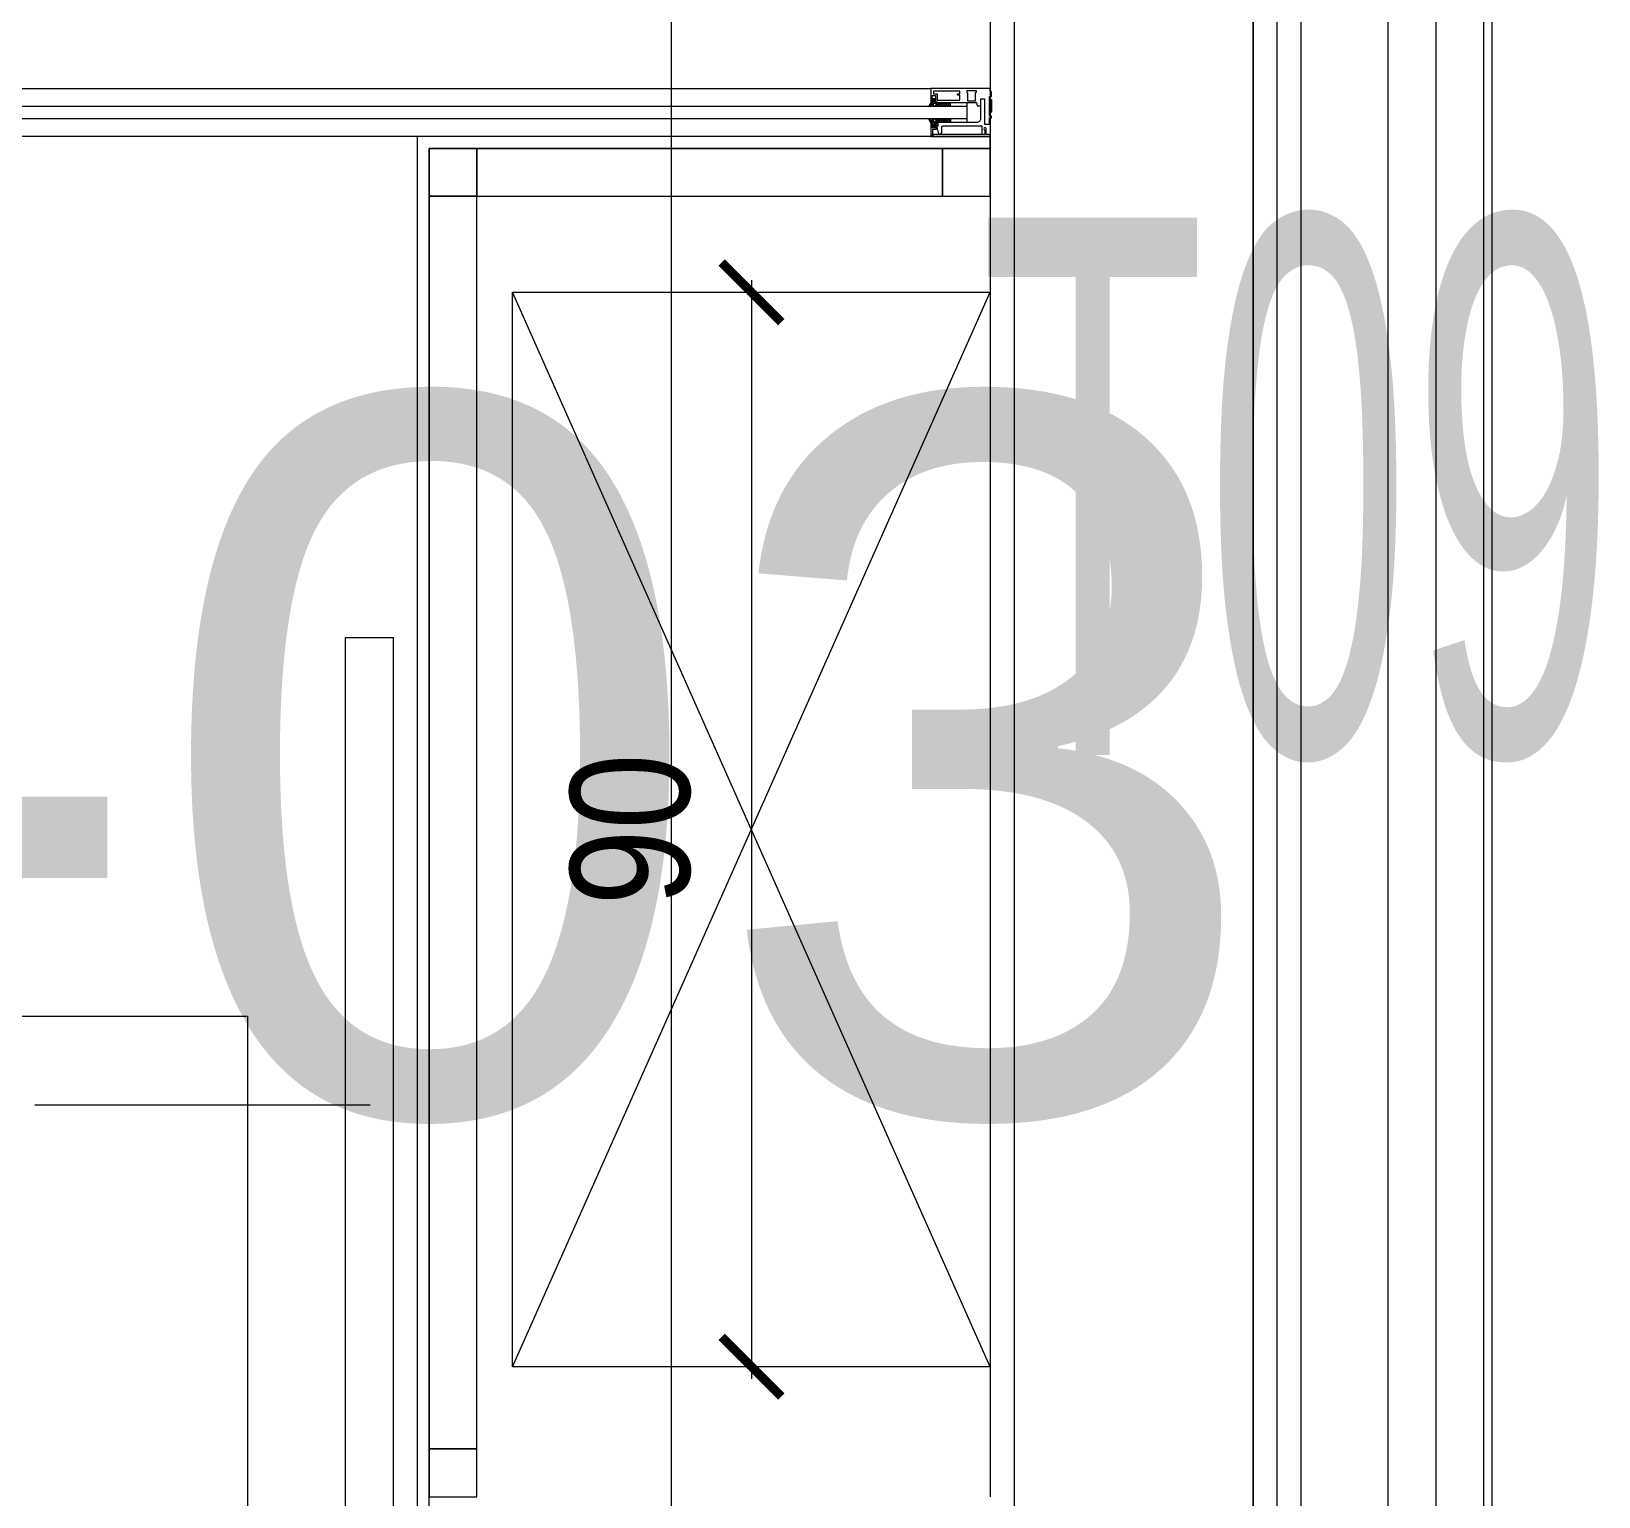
# Model space of a CAD drawing. Extents: x -1907 to 11890, y 0 to 8298.
# Drawn here: x 3822.8 to 3954, y 2977.9 to 3100.6 of the extents above; entities that cross this region are included whole.
import ezdxf
from ezdxf.enums import TextEntityAlignment as Align

# ---------------------------------------------------------------- set-up
doc = ezdxf.new("R2010")
doc.units = 0
doc.header["$MEASUREMENT"] = 0
doc.layers.get('0').update_dxf_attribs({"color": 9, "lineweight": 9})
for name, color, linetype, lineweight in [('00', 9, 'Continuous', 9), ('05', 9, 'Continuous', 9), ('06D', 9, 'Continuous', 9), ('10', 9, 'Continuous', 9), ('11', 9, 'Continuous', 9), ('14', 9, 'Continuous', 9), ('15', 9, 'Continuous', 9), ('21_mahal200', 9, 'Continuous', 9), ('21_mahal200 @ 20', 9, 'Continuous', 9), ('33', 9, 'BATTING', 9), ('40A', 9, 'Continuous', 9)]:
    doc.layers.add(name, color=color, linetype=linetype, lineweight=lineweight)
doc.styles.add('Arial', font='arial.ttf', dxfattribs={"height": 2.5})
doc.styles.add('MuuM_TEXT-STANDART', font='ARIALN.TTF')
doc.linetypes.add('BATTING', pattern='A,0.0001,-0.1,[134,ltypeshp.shx,S=0.1,R=0,X=-0.1,Y=0],-0.2,[134,ltypeshp.shx,S=0.1,R=180,X=0.1,Y=0],-0.1', length=0.4001)
doc.dimstyles.new('MuuM_DIM50', dxfattribs={"dimscale": 5, "dimtxt": 2, "dimasz": 1, "dimexe": 1, "dimexo": 1, "dimgap": 1, "dimtad": 1, "dimdec": 1, "dimrnd": 1, "dimdsep": 46, "dimtxsty": 'MuuM_TEXT-STANDART', "dimblk": 'ARCHTICK', "dimcen": 0, "dimdle": 0.2, "dimclrd": 256, "dimclre": 256, "dimclrt": 256, "dimadec": 0, "dimazin": 0, "dimtfac": 5, "dimtdec": 1, "dimtix": 1, "dimtmove": 2, "dimatfit": 3, "dimldrblk": 'DOT', "dimfxl": 5, "dimfxlon": 1, "dimtolj": 1, "dimlwd": -1, "dimlwe": -1, "dimarcsym": 0})
pattern_1 = [(225, (-604.72493, -4790.89289), (-0.0883883476, 0.0883883476), []), (135, (-604.72493, -4790.89289), (0.0883883476, 0.0883883476), [])]

# ---------------------------------------------------------------- blocks, each defined once
blk = doc.blocks.new('0a_roomno2')
blk.add_lwpolyline([(30, -16), (0, -16), (0, 0), (30, 0)], close=True)
for points in [[(0, 0), (30, 0)], [(18, -5), (18, -16)]]:
    blk.add_lwpolyline(points)
at = {"layer": '40A'}
blk.add_lwpolyline([(0, 0), (30, 0)], dxfattribs=at)
at = {"style": 'Arial'}
blk.add_attdef('ODANO', (0, 1.505), '', height=3, dxfattribs=at)
blk.add_attdef('MEKANADI', text='', height=3, dxfattribs=at).set_placement((0.525, -4.75), align=Align.BOTTOM_LEFT)
at = {"style": 'MuuM_TEXT-STANDART', "width": 0.6}
for tag, p in [('YER01', (15, -7)), ('TAVAN01', (20.625, -7)), ('DUVAR01', (26.25, -7)), ('YER02', (15, -10.375)), ('TAVAN02', (20.625, -10.375)), ('DUVAR02', (26.25, -10.375)), ('YER03', (15, -13.75)), ('TAVAN03', (20.625, -13.75)), ('DUVAR03', (26.25, -13.75))]:
    blk.add_attdef(tag, text='', height=2.25, dxfattribs=at).set_placement(p, align=Align.MIDDLE_CENTER)
at = {"style": 'MuuM_TEXT-STANDART'}
blk.add_attdef('M2', text='', height=2.25, dxfattribs=at).set_placement((1.3231, -7.8046), align=Align.MIDDLE_LEFT)
at = {"style": 'MuuM_TEXT-STANDART', "width": 0.6}
blk.add_attdef('TEMIZTAVANYUKSEKLIGI', text='', height=2.25, dxfattribs=at).set_placement((2.7, -13.1619), align=Align.MIDDLE_LEFT)
blk = doc.blocks.new('*U952')
at = {"layer": '21_mahal200 @ 20', "xscale": 20, "yscale": 20, "zscale": 20}
blk.add_blockref('0a_roomno2', (3240.86, 3018.12), dxfattribs=at)
blk = doc.blocks.new('*U964')
at = {"layer": '21_mahal200 @ 20'}
ref = blk.add_blockref('0a_roomno2', (3516.33, 3265), dxfattribs=dict(at, xscale=20, yscale=20, zscale=20))
ref.add_attrib('TAVAN02', 'T09', dxfattribs={"layer": '0', "height": 45, "style": 'MuuM_TEXT-STANDART', "width": 0.6}).set_placement((3928.83, 3062.5), align=Align.MIDDLE_CENTER)
blk = doc.blocks.new('*U965')
at = {"layer": '21_mahal200 @ 20'}
ref = blk.add_blockref('0a_roomno2', (3474.33, 2974.84), dxfattribs=dict(at, xscale=20, yscale=20, zscale=20))
ref.add_attrib('ODANO', ' PRS-ZK-03', (3474.33, 3009.94), dxfattribs={"layer": '0', "height": 60, "style": 'Arial'})
blk = doc.blocks.new('VERRENN')
at = {"layer": '05'}
blk.add_lwpolyline([(4157.1, 3002.82), (4117.1, 3002.82), (4117.1, 3092.82), (4157.1, 3092.82)], close=True, dxfattribs=at)
for points in [[(4157.1, 3002.82), (4117.1, 3092.82)], [(4117.1, 3002.82), (4157.1, 3092.82)]]:
    blk.add_lwpolyline(points, dxfattribs=at)
blk = doc.blocks.new('_ArchTick')
at = {"color": 0, "linetype": 'ByBlock', "const_width": 0.15}
blk.add_lwpolyline([(-0.5, -0.5), (0.5, 0.5)], dxfattribs=at)
blk = doc.blocks.new('*D746')
at = {"transparency": 16777216}
for p, q in [((3883.06, 3079.75), (3883.06, 2987.75)), ((3883.06, 3078.75), (3888.06, 3078.75)), ((3883.06, 2988.75), (3878.06, 2988.75))]:
    blk.add_line(p, q, dxfattribs=at)
at = {"transparency": 16777216, "xscale": 5, "yscale": 5, "zscale": 5}
for p, rotation in [((3883.06, 3078.75), 90), ((3883.06, 2988.75), 270)]:
    blk.add_blockref('_ArchTick', p, dxfattribs=dict(at, rotation=rotation))
at = {"transparency": 16777216, "insert": (3872.95, 3033.75), "char_height": 10, "attachment_point": 5, "rotation": 90, "style": 'MuuM_TEXT-STANDART'}
blk.add_mtext('\\A1;90', dxfattribs=at)
blk = doc.blocks.new('_Dot')
at = {"color": 0, "linetype": 'ByBlock', "lineweight": -2}
blk.add_line((-0.5, 0), (-1, 0), dxfattribs=at)
at = {"color": 0, "linetype": 'ByBlock', "const_width": 0.5}
blk.add_lwpolyline([(-0.25, 0, 1), (0.25, 0, 1)], format="xyb", close=True, dxfattribs=at)
blk = doc.blocks.new('DOT')
at = {"color": 0, "linetype": 'ByBlock'}
blk.add_line((-0.5, 0), (-1, 0), dxfattribs=at)
at = {"color": 0, "linetype": 'ByBlock', "const_width": 0.5}
blk.add_lwpolyline([(-0.25, 0, 1), (0.25, 0, 1)], format="xyb", close=True, dxfattribs=at)

msp = doc.modelspace()

# ---------------------------------------------------------------- hatches: boundary and pattern name
at = {"layer": '10'}
h = msp.add_hatch(dxfattribs=at)
h.set_pattern_fill('NET', color=256, angle=315, style=0)
h.set_pattern_definition(pattern_1)
h.paths.add_polyline_path([(3898.55, 3094.69), (3898.49, 3094.69), (3898.45, 3094.79), (3898.45, 3094.84), (3898.47, 3094.84), (3898.47, 3094.96), (3898.18, 3094.96), (3898.18, 3094.84), (3898.22, 3094.84), (3898.17, 3094.69), (3898.09, 3094.69), (3897.92, 3094.32), (3898.02, 3094.32), (3898.02, 3094.37), (3898.19, 3094.56, 0.2599), (3898.26, 3094.32), (3898.51, 3094.32, 0.382682)])
h.paths.add_polyline_path([(3898.31, 3094.56), (3898.5, 3094.56, -2.16717)], flags=16)
h = msp.add_hatch(dxfattribs=at)
h.set_pattern_fill('NET', color=256, angle=315, style=0)
h.set_pattern_definition([(225, (-629.50453, -4796.65597), (-0.0883883476, 0.0883883476), []), (135, (-629.50453, -4796.65597), (0.0883883476, 0.0883883476), [])])
h.paths.add_polyline_path([(3903.17, 3094.89), (3903.17, 3093.82), (3902.99, 3093.82), (3902.99, 3094.89)])
h = msp.add_hatch(dxfattribs=at)
h.set_pattern_fill('NET', color=256, angle=315, style=0)
h.set_pattern_definition([(225, (-608.45213, -4799.11201), (-0.0883883476, 0.0883883476), []), (135, (-608.45213, -4799.11201), (0.0883883476, 0.0883883476), [])])
h.paths.add_polyline_path([(3899.72, 3094.64), (3899.72, 3094.32), (3898.68, 3094.32), (3898.68, 3094.64)])
h = msp.add_hatch(dxfattribs=at)
h.set_pattern_fill('NET', color=256, angle=315, style=0)
h.set_pattern_definition(pattern_1)
h.paths.add_polyline_path([(3898.55, 3092.92), (3898.49, 3092.92), (3898.45, 3092.81), (3898.45, 3092.77), (3898.47, 3092.77), (3898.47, 3092.64), (3898.18, 3092.64), (3898.18, 3092.76), (3898.22, 3092.76), (3898.17, 3092.92), (3898.09, 3092.91), (3897.92, 3093.28), (3898.02, 3093.28), (3898.02, 3093.24), (3898.19, 3093.05, -0.2599), (3898.26, 3093.28), (3898.51, 3093.28, -0.382682)])
h.paths.add_polyline_path([(3898.31, 3093.04), (3898.5, 3093.04, 2.16717)], flags=16)
h = msp.add_hatch(dxfattribs=at)
h.set_pattern_fill('NET', color=256, angle=315, style=0)
h.set_pattern_definition([(225, (-608.45213, -4792.60287), (-0.0883883476, 0.0883883476), []), (135, (-608.45213, -4792.60287), (0.0883883476, 0.0883883476), [])])
h.paths.add_polyline_path([(3899.72, 3093.28), (3899.72, 3092.99), (3898.68, 3092.99), (3898.68, 3093.28)])

# ---------------------------------------------------------------- linework, layer by layer
msp.add_lwpolyline([(3823.06, 3010.69), (3851.13, 3010.69)])
at = {"layer": '00'}
msp.add_lwpolyline([(3925.06, 2975.87), (3925.06, 2975.87), (3925.06, 3159.87), (3905.06, 3159.87), (3905.06, 2975.87), (3905.06, 2975.87)], dxfattribs=at)
at = {"layer": '05', "color": 1}
msp.add_lwpolyline([(3849.06, 2955.84), (3849.06, 3049.84), (3853.06, 3049.84), (3853.06, 2955.84), (3849.06, 2955.84)], dxfattribs=at)
at = {"layer": '06D'}
for p, q in [((3898.09, 3095.8), (3409.06, 3095.8)), ((3898.09, 3091.8), (3409.06, 3091.8))]:
    msp.add_line(p, q, dxfattribs=at)
for points in [[(3929.06, 3159.87), (3929.06, 2915.87)], [(3925.06, 3158.09), (3925.06, 2915.87)], [(3936.36, 3155.47), (3936.36, 2915.87)], [(3940.36, 3155.47), (3940.36, 2915.87)]]:
    msp.add_lwpolyline(points, dxfattribs=at)
at = {"layer": '10'}
for points in [[(3944.36, 3154.87), (3944.36, 2920.87)], [(3945.06, 3154.87), (3945.06, 2920.87)], [(3898.46, 3094.96), (3898.18, 3094.96)], [(3900.34, 3095.37), (3900.5, 3095.37), (3900.5, 3095.6), (3898.29, 3095.6), (3898.29, 3095.37), (3898.6, 3095.37), (3898.6, 3094.83), (3900.5, 3094.83)], [(3902.99, 3094.89), (3903.17, 3094.89), (3903.17, 3093.82)], [(3898.08, 3094.68), (3897.92, 3094.32)], [(3898.19, 3094.56), (3898.02, 3094.37), (3898.02, 3094.32)], [(3898.68, 3094.64), (3898.68, 3094.64), (3898.68, 3094.3)], [(3899.72, 3094.3), (3899.72, 3094.64)], [(3901.09, 3094.64), (3901.09, 3092.99)], [(3902.99, 3093.82), (3903.17, 3093.82)], [(3898.09, 3092.91), (3897.92, 3093.28)], [(3898.19, 3093.05), (3898.02, 3093.24), (3898.02, 3093.28)], [(3898.25, 3091.95), (3898.25, 3092.4), (3898.56, 3092.4), (3898.56, 3092.69), (3898.65, 3092.69), (3898.55, 3092.91), (3898.49, 3092.91), (3898.45, 3092.81), (3898.45, 3092.76), (3898.47, 3092.76), (3898.47, 3092.51), (3898.18, 3092.51), (3898.18, 3092.76), (3898.22, 3092.76), (3898.17, 3092.91), (3898.09, 3092.9), (3898.09, 3091.8), (3903.06, 3091.8)], [(3898.47, 3092.64), (3898.18, 3092.64)], [(3898.65, 3092.7), (3898.68, 3092.7), (3898.68, 3093.3)], [(3899.72, 3093.3), (3899.72, 3092.99)]]:
    msp.add_lwpolyline(points, dxfattribs=at)
for points in [[(3902.99, 3092.83), (3902.99, 3093.35), (3903.17, 3093.35), (3903.17, 3093.49), (3902.99, 3093.49), (3902.99, 3095.13), (3903.17, 3095.13), (3903.17, 3095.57), (3903.04, 3095.57), (3903.04, 3095.81), (3898.08, 3095.81), (3898.08, 3094.68), (3898.18, 3094.68), (3898.23, 3094.86), (3898.18, 3094.86), (3898.18, 3095.23), (3898.46, 3095.23), (3898.46, 3094.69), (3898.61, 3094.69), (3898.65, 3094.64), (3901.89, 3094.64), (3901.96, 3094.35), (3902.26, 3094.35), (3902.26, 3094.95), (3902.58, 3094.95), (3902.58, 3092.83)], [(3901.14, 3094.78), (3901.82, 3094.78), (3901.82, 3095.49), (3901.89, 3095.52), (3901.89, 3095.61), (3901.08, 3095.61), (3901.08, 3095.47), (3901.14, 3095.41)], [(3856.06, 3090.8), (3856.06, 3086.8), (3860.06, 3086.8), (3860.06, 3090.8)], [(3860.06, 3086.8), (3899.06, 3086.8), (3899.06, 3090.8), (3860.06, 3090.8)], [(3899.06, 3090.8), (3899.06, 3086.8), (3903.06, 3086.8), (3903.06, 3090.8)], [(3860.06, 3086.8), (3856.06, 3086.8), (3856.06, 2981.87), (3860.06, 2981.87)], [(3856.06, 2981.87), (3856.06, 2977.87), (3860.06, 2977.87), (3860.06, 2981.87)]]:
    msp.add_lwpolyline(points, close=True, dxfattribs=at)
for points in [[(3900.5, 3094.83), (3900.5, 3095.25), (3900.34, 3095.25, -1), (3900.34, 3095.37, 1)], [(3898.5, 3094.56), (3898.31, 3094.56, 1)], [(3898.68, 3092.99), (3901.94, 3092.99, 0.414214), (3902.26, 3093.32), (3902.26, 3094.35)], [(3902.59, 3092.31), (3902.59, 3091.95), (3898.28, 3091.95), (3898.28, 3091.92, -0.561743), (3898.2, 3091.91, -0.595966), (3898.25, 3091.96, 2.204878)], [(3898.5, 3093.04), (3898.31, 3093.04, -1)], [(3898.56, 3092.7), (3898.68, 3092.12, 0.833203), (3898.99, 3092.13, 0.447088)], [(3898.99, 3092.13), (3898.99, 3092.58, -0.414214), (3899.09, 3092.68), (3902.34, 3092.68), (3902.34, 3091.95)], [(3903.06, 3091.81), (3903.06, 3091.95), (3902.72, 3091.95), (3902.72, 3092.43, 1), (3902.51, 3092.43)], [(3902.51, 3092.43, 0.305404), (3902.59, 3092.31, 5.773092)]]:
    msp.add_lwpolyline(points, format="xyb", dxfattribs=at)
for centre, radius, start, end in [((3898.44, 3094.51), 0.253, 168.6676, 234.1258), ((3898.4, 3094.48), 0.125, 139.5402, 40.4598), ((3898.33, 3094.52), 0.273, 305.9738, 36.4289), ((3898.44, 3093.1), 0.253, 125.8742, 191.3324), ((3898.4, 3093.12), 0.125, 319.5402, 220.4598), ((3898.33, 3093.08), 0.273, 323.5711, 54.0262)]:
    msp.add_arc(centre, radius, start, end, dxfattribs=at)
at = {"layer": '11'}
msp.add_lwpolyline([(3903.06, 3090.8), (3903.06, 3091.8), (3855.06, 3091.8), (3855.06, 2913.87), (3863.06, 2913.87), (3863.06, 2914.87), (3856.06, 2914.87), (3856.06, 3090.8), (3903.06, 3090.8)], dxfattribs=at)
at = {"layer": '14'}
msp.add_lwpolyline([(3903.06, 3161.87), (3903.06, 2977.87)], dxfattribs=at)
msp.add_lwpolyline([(3903.06, 3161.87), (3903.06, 2977.87)], dxfattribs=at)
at = {"layer": '15'}
for p, q in [((3901.09, 3094.3), (3407.55, 3094.3)), ((3407.55, 3093.3), (3901.09, 3093.3))]:
    msp.add_line(p, q, dxfattribs=at)
at = {"layer": '33', "ltscale": 0.2, "flags": 128}
msp.add_lwpolyline([(3927.06, 3159.87), (3927.06, 2915.87)], dxfattribs=at)

# ---------------------------------------------------------------- block references
at = {"color": 3}
msp.add_blockref('VERRENN', (-254.05, -14.07), dxfattribs=at)
at = {"layer": '21_mahal200', "color": 6}
for name in ['*U964', '*U952', '*U965']:
    msp.add_blockref(name, (0, 0), dxfattribs=at)

# ---------------------------------------------------------------- dimensions: what is measured, and where the dimension line sits
at = {"color": 3}
dim = msp.add_linear_dim(base=(3883.06, 2988.75), p1=(3883.06, 3078.75), p2=(3883.06, 2988.75), angle=90, dimstyle='MuuM_DIM50', override={"dimldrblk": 'DOT', "dimfxl": 3}, dxfattribs=at)
dim.commit()
dim.dimension.update_dxf_attribs({"geometry": '*D746', "text_midpoint": (3872.95, 3033.75)})

doc.saveas('drawing.dxf')
